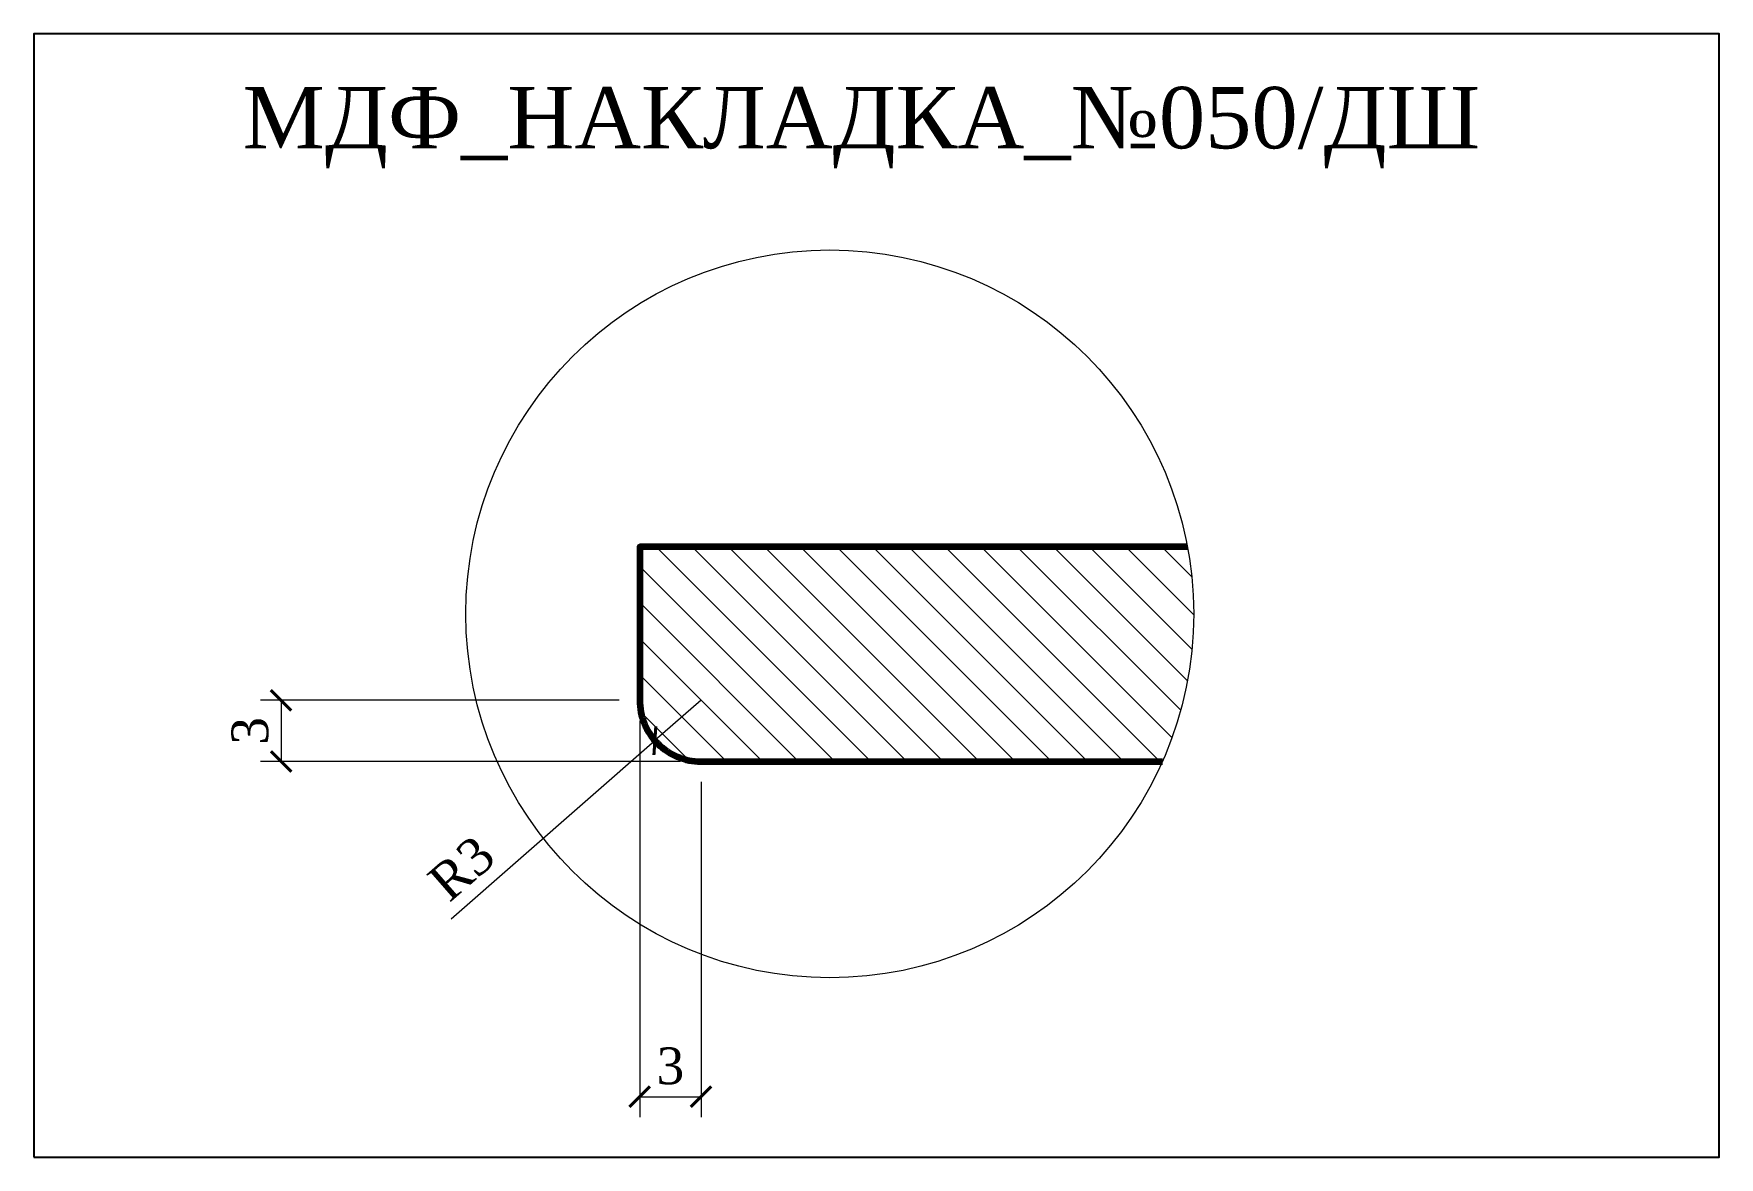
# Model space of a CAD drawing. Header units: millimetres. Extents: x 307225 to 307307.5, y -90524.5 to -90469.5.
import ezdxf

# ---------------------------------------------------------------- set-up
doc = ezdxf.new("R2010")
doc.units = ezdxf.units.MM
doc.header["$MEASUREMENT"] = 0
doc.layers.add('Outside panel', color=7, linetype='Continuous', lineweight=18, true_color=0x7f5e57)
doc.layers.add('линия 50', color=1, linetype='Continuous', lineweight=211)
doc.layers.add('размеры в модели', color=7, linetype='Continuous')
doc.styles.add('ELECT', font='times.ttf')
doc.styles.get("Standard").update_dxf_attribs({"font": 'times.ttf'})
doc.dimstyles.new('M_1', dxfattribs={"dimtxt": 1.8, "dimasz": 1, "dimexe": 1, "dimexo": 1, "dimgap": 0.6, "dimtad": 1, "dimdec": 0, "dimdsep": 46, "dimtxsty": 'Standard', "dimblk": 'ARCHTICK', "dimcen": -5, "dimclrd": 7, "dimclre": 7, "dimclrt": 7, "dimadec": 0, "dimazin": 0, "dimtfac": 1, "dimtdec": 0, "dimtmove": 0, "dimatfit": 3, "dimfxl": 1, "dimtolj": 1, "dimtzin": 0, "dimlwd": 5, "dimlwe": 5, "dimarcsym": 0})

# ---------------------------------------------------------------- blocks, each defined once
blk = doc.blocks.new('_ArchTick')
at = {"color": 0, "linetype": 'ByBlock', "const_width": 0.15}
blk.add_lwpolyline([(-0.5, -0.5), (0.5, 0.5)], dxfattribs=at)
blk = doc.blocks.new('*D5')
at = {"layer": 'Defpoints', "color": 0, "ltscale": 1000, "transparency": 16777216}
for p in [(307257.696, -90502.098), (307255.438, -90504.073)]:
    blk.add_point(p, dxfattribs=at)
at = {"layer": 'размеры в модели', "color": 7, "lineweight": 5, "ltscale": 1000, "transparency": 16777216}
for p in [(307257.696, -90502.098), (307245.462, -90512.797)]:
    blk.add_line(p, (307255.438, -90504.073), dxfattribs=at)
at = {"layer": 'размеры в модели', "color": 7, "lineweight": 5, "ltscale": 1000, "transparency": 16777216, "rotation": 41.1685148453852}
blk.add_blockref('_ArchTick', (307255.438, -90504.073), dxfattribs=at)
at = {"layer": 'размеры в модели', "color": 7, "ltscale": 1000, "transparency": 16777216, "insert": (307245.983, -90510.327), "char_height": 1.8, "attachment_point": 5, "rotation": 41.16851}
blk.add_mtext('\\A1;R3', dxfattribs=at)
blk = doc.blocks.new('*D6')
at = {"layer": 'Defpoints', "color": 0, "ltscale": 1000, "transparency": 16777216}
for p in [(307254.696, -90502.098), (307237.142, -90505.098), (307257.697, -90505.098)]:
    blk.add_point(p, dxfattribs=at)
at = {"layer": 'размеры в модели', "color": 7, "lineweight": 5, "ltscale": 1000, "transparency": 16777216}
for p, q in [((307253.696, -90502.098), (307236.142, -90502.098)), ((307237.142, -90502.098), (307237.142, -90505.098)), ((307256.697, -90505.098), (307236.142, -90505.098))]:
    blk.add_line(p, q, dxfattribs=at)
for p, rotation in [((307237.142, -90502.098), 90), ((307237.142, -90505.098), 270)]:
    blk.add_blockref('_ArchTick', p, dxfattribs=dict(at, rotation=rotation))
at = {"layer": 'размеры в модели', "color": 7, "ltscale": 1000, "transparency": 16777216, "insert": (307235.627, -90503.598), "char_height": 1.8, "attachment_point": 5, "rotation": 90}
blk.add_mtext('\\A1;3', dxfattribs=at)

msp = doc.modelspace()

# ---------------------------------------------------------------- hatches: boundary and pattern name
at = {"layer": 'Outside panel', "ltscale": 1000}
h = msp.add_hatch(dxfattribs=at)
h.set_pattern_fill('ANSI31', color=256, scale=10, angle=90)
h.set_pattern_definition([(135, (23.0993, 39.6336), (-0.8838834765, -0.8838834765), [])])
h.paths.add_polyline_path([(307254.696, -90494.589), (307254.696, -90502.098, 0.414294), (307257.697, -90505.098), (307280.28, -90505.092, 0.104755), (307281.81, -90497.869, 0.046335), (307281.506, -90494.589)])

# ---------------------------------------------------------------- linework, layer by layer
at = {"color": 6, "ltscale": 1000}
msp.add_lwpolyline([(307225.035, -90524.47), (307307.535, -90524.47), (307307.535, -90469.47), (307225.035, -90469.47)], close=True, dxfattribs=at)
at = {"layer": 'линия 50'}
msp.add_lwpolyline([(307281.506, -90494.589), (307254.696, -90494.589), (307254.696, -90502.098, 0.414294), (307257.697, -90505.098), (307280.28, -90505.092)], format="xyb", dxfattribs=at)
at = {"layer": 'размеры в модели', "color": 0, "lineweight": 15, "ltscale": 1000}
msp.add_circle((307263.998, -90497.869), 17.812, dxfattribs=at)

# ---------------------------------------------------------------- texts
at = {"color": 7, "ltscale": 1000, "style": 'ELECT'}
msp.add_text('МДФ_НАКЛАДКА_№050/ДШ', height=3, dxfattribs=at).set_placement((307235.256, -90475.081))

# ---------------------------------------------------------------- dimensions: what is measured, and where the dimension line sits
at = {"layer": 'размеры в модели', "color": 0, "ltscale": 1000}
dim = msp.add_linear_dim(base=(307237.142, -90505.098), p1=(307254.696, -90502.098), p2=(307257.697, -90505.098), angle=90, dimstyle='M_1', dxfattribs=at)
dim.commit()
dim.dimension.update_dxf_attribs({"geometry": '*D6', "text_midpoint": (307235.627, -90503.598)})
dim = msp.add_radius_dim(center=(307257.696, -90502.098), mpoint=(307255.438, -90504.073), dimstyle='M_1', dxfattribs=at)
dim.commit()
dim.dimension.update_dxf_attribs({"geometry": '*D5', "text_midpoint": (307246.98, -90511.468), "dimtype": 132})
msp.add_linear_dim(base=(307257.697, -90521.506), p1=(307254.696, -90502.098), p2=(307257.697, -90505.098), dimstyle='M_1', dxfattribs=at).render()

doc.saveas('drawing.dxf')
